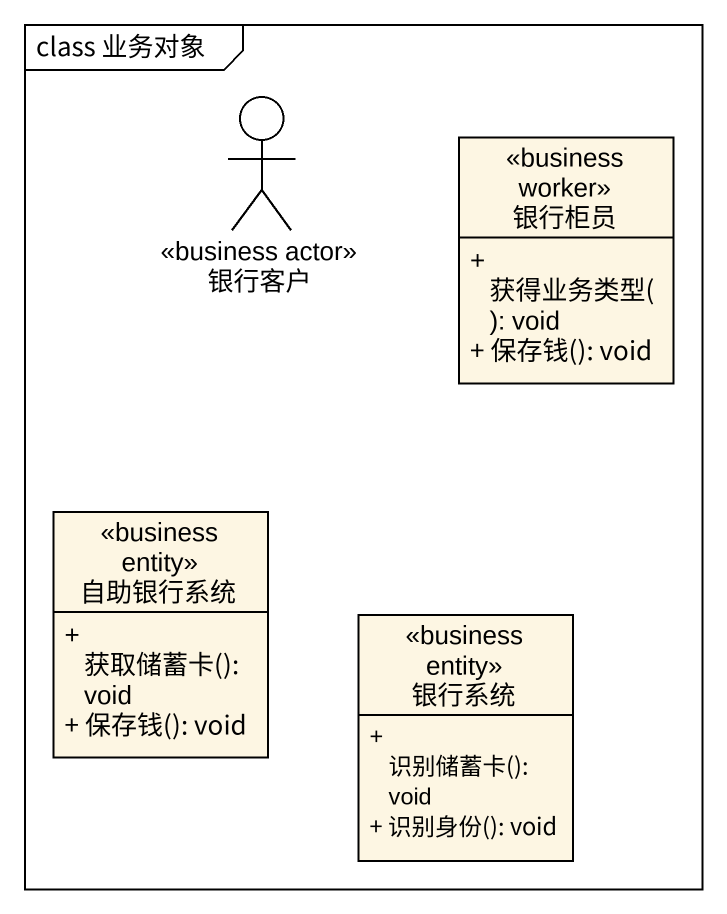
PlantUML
@startuml
mainframe class 业务对象
allowmixing
hide circle
hide empty members
skinparam classAttributeIconSize 0
actor 银行客户 <<business actor>>
class 银行柜员 <<business worker>> {
  + 获得业务类型(): void
  + 保存钱(): void
}
class 自助银行系统 <<business entity>> {
  + 获取储蓄卡(): void
  + 保存钱(): void
}
class 银行系统 <<business entity>> {
  + 识别储蓄卡(): void
  + 识别身份(): void
}
@enduml
